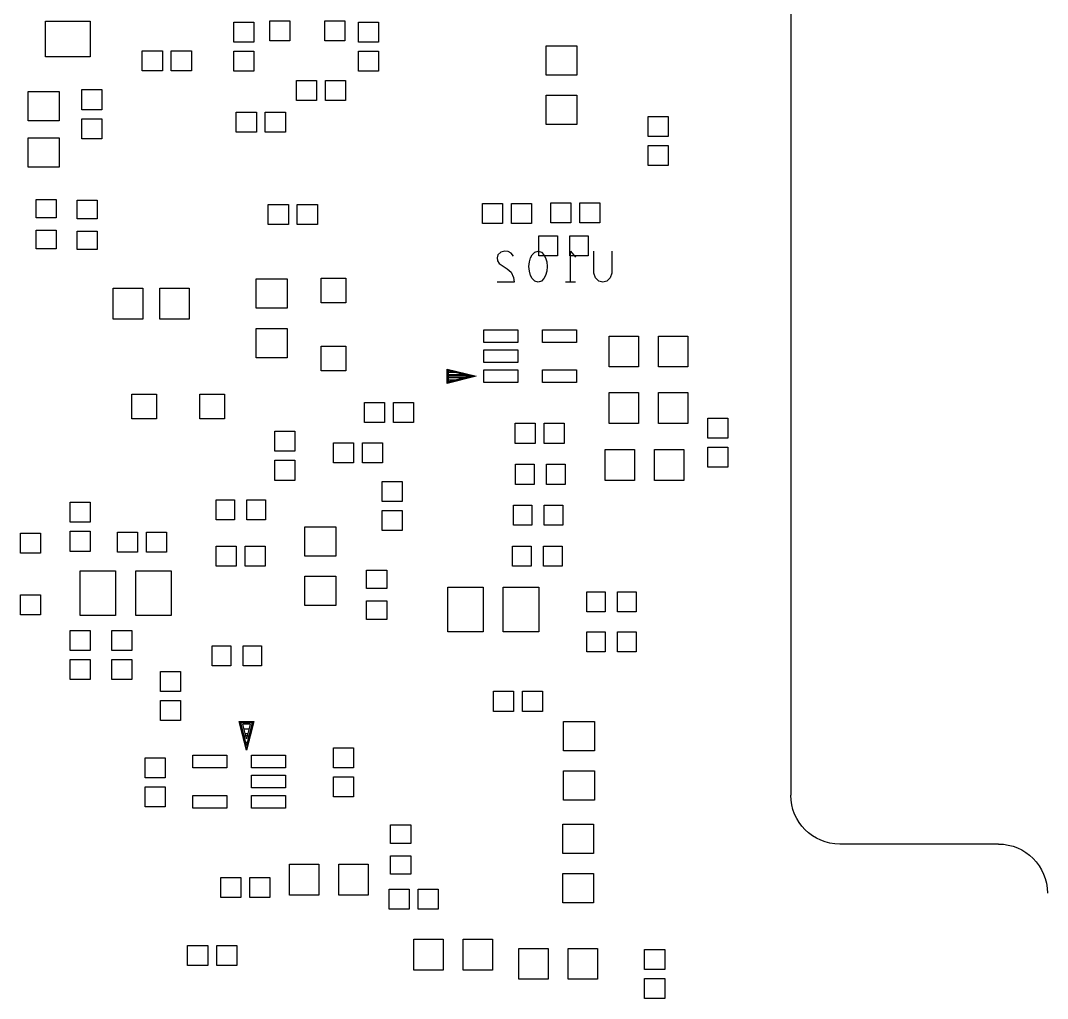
# Model space of a CAD drawing. Header units: millimetres. Extents: x -190 to 348, y -330 to 190.
# Drawn here: x -49.88 to -16.63, y -93.4 to -61.74 of the extents above; entities that cross this region are included whole.
import ezdxf

# ---------------------------------------------------------------- set-up
doc = ezdxf.new("R2010")
doc.units = ezdxf.units.MM
for name, color, linetype in [('10_MAQ_PALLET', 7, 'Continuous'), ('4_SIKCREN_BOTTOM_', 7, 'Continuous'), ('5_SOLDER_PASTE_BOTTOM_', 7, 'Continuous')]:
    doc.layers.add(name, color=color, linetype=linetype)

msp = doc.modelspace()

# ---------------------------------------------------------------- linework, layer by layer
at = {"layer": '10_MAQ_PALLET', "color": 1}
for p, q in [((-24.943, -60.574, -8.001), (-24.943, -86.817, -8.001)), ((-18.219, -88.404, -8.001), (-23.355, -88.404, -8.001))]:
    msp.add_line(p, q, dxfattribs=at)
at = {"layer": '10_MAQ_PALLET', "color": 1, "extrusion": (0, 0, -1)}
for centre, start, end in [((23.355, -86.817, 8.001), 270, 0), ((18.219, -89.992, 8.001), 90, 180)]:
    msp.add_arc(centre, 1.587, start, end, dxfattribs=at)
at = {"layer": '4_SIKCREN_BOTTOM_', "color": 7}
for p, q in [((-34.427, -69.324), (-34.453, -69.426)), ((-34.453, -69.426), (-34.44, -69.525)), ((-34.333, -69.24), (-34.427, -69.324)), ((-34.201, -69.207), (-34.333, -69.24)), ((-34.094, -69.225), (-34.201, -69.207)), ((-34, -69.276), (-34.094, -69.225)), ((-33.919, -69.375), (-34, -69.276)), ((-33.404, -69.558), (-33.365, -69.426)), ((-33.365, -69.426), (-33.312, -69.324)), ((-33.312, -69.324), (-33.231, -69.24)), ((-33.231, -69.24), (-33.124, -69.207)), ((-33.124, -69.207), (-33.017, -69.24)), ((-33.017, -69.24), (-32.939, -69.324)), ((-32.939, -69.324), (-32.885, -69.426)), ((-32.885, -69.426), (-32.845, -69.558)), ((-32.075, -69.207), (-31.915, -69.408)), ((-32.075, -70.208), (-32.075, -69.207)), ((-31.321, -69.926), (-31.321, -69.207)), ((-30.734, -69.207), (-30.734, -69.926)), ((-34.44, -69.525), (-34.387, -69.609)), ((-34.387, -69.609), (-34.12, -69.776)), ((-34.12, -69.776), (-34, -69.893)), ((-33.419, -69.708), (-33.404, -69.558)), ((-33.404, -69.858), (-33.419, -69.708)), ((-32.845, -69.558), (-32.832, -69.708)), ((-32.832, -69.708), (-32.845, -69.858)), ((-34, -69.893), (-33.919, -70.058)), ((-33.919, -70.058), (-33.894, -70.208)), ((-33.365, -69.992), (-33.404, -69.858)), ((-33.312, -70.091), (-33.365, -69.992)), ((-33.231, -70.175), (-33.312, -70.091)), ((-32.939, -70.091), (-33.017, -70.175)), ((-32.885, -69.992), (-32.939, -70.091)), ((-32.845, -69.858), (-32.885, -69.992)), ((-31.267, -70.076), (-31.321, -69.926)), ((-31.161, -70.175), (-31.267, -70.076)), ((-30.787, -70.076), (-30.894, -70.175)), ((-30.734, -69.926), (-30.787, -70.076)), ((-33.894, -70.208), (-34.453, -70.208)), ((-33.124, -70.208), (-33.231, -70.175)), ((-33.017, -70.175), (-33.124, -70.208)), ((-31.915, -70.208), (-32.235, -70.208)), ((-31.026, -70.208), (-31.161, -70.175)), ((-30.894, -70.175), (-31.026, -70.208)), ((-36.063, -73.025), (-35.128, -73.259)), ((-36.063, -73.492), (-36.063, -73.025)), ((-36.05, -73.259), (-36.05, -73.043)), ((-36.05, -73.043), (-35.179, -73.259)), ((-36.025, -73.259), (-36.025, -73.073)), ((-36.025, -73.073), (-35.286, -73.259)), ((-35.784, -73.134), (-36.025, -73.134)), ((-35.128, -73.259), (-36.063, -73.492)), ((-36.05, -73.477), (-36.05, -73.259)), ((-35.179, -73.259), (-36.05, -73.477)), ((-35.179, -73.259), (-36.05, -73.259)), ((-35.489, -73.208), (-36.025, -73.208)), ((-36.025, -73.444), (-36.025, -73.259)), ((-35.286, -73.259), (-36.025, -73.444)), ((-35.489, -73.309), (-36.025, -73.309)), ((-35.784, -73.383), (-36.025, -73.383)), ((-42.799, -84.432), (-42.332, -84.432)), ((-42.565, -85.367), (-42.799, -84.432)), ((-42.781, -84.445), (-42.347, -84.445)), ((-42.565, -85.314), (-42.781, -84.445)), ((-42.332, -84.432), (-42.565, -85.367)), ((-42.347, -84.445), (-42.565, -85.314)), ((-42.565, -85.209), (-42.751, -84.47)), ((-42.751, -84.47), (-42.38, -84.47)), ((-42.565, -85.001), (-42.685, -84.521)), ((-42.446, -84.521), (-42.685, -84.521)), ((-42.484, -84.681), (-42.644, -84.681)), ((-42.38, -84.47), (-42.565, -85.209)), ((-42.446, -84.521), (-42.565, -85.001)), ((-42.525, -84.839), (-42.606, -84.839))]:
    msp.add_line(p, q, dxfattribs=at)
for start, end in [(0, 180), (180, 0)]:
    msp.add_arc((-42.565, -84.999), 0.102, start, end, dxfattribs=at)
at = {"layer": '5_SOLDER_PASTE_BOTTOM_', "color": 4}
for p, q in [((-49.074, -62.914), (-49.074, -61.764)), ((-49.074, -61.764), (-47.624, -61.764)), ((-47.624, -61.764), (-47.624, -62.914)), ((-42.974, -62.446), (-42.974, -61.796)), ((-42.974, -61.796), (-42.324, -61.796)), ((-42.324, -61.796), (-42.324, -62.446)), ((-41.808, -62.4), (-41.808, -61.75)), ((-41.808, -61.75), (-41.158, -61.75)), ((-41.158, -61.75), (-41.158, -62.4)), ((-40.033, -62.4), (-40.033, -61.75)), ((-40.033, -61.75), (-39.383, -61.75)), ((-39.383, -61.75), (-39.383, -62.4)), ((-38.941, -62.446), (-38.941, -61.796)), ((-38.941, -61.796), (-38.291, -61.796)), ((-38.291, -61.796), (-38.291, -62.446)), ((-42.324, -62.446), (-42.974, -62.446)), ((-41.158, -62.4), (-41.808, -62.4)), ((-39.383, -62.4), (-40.033, -62.4)), ((-38.291, -62.446), (-38.941, -62.446)), ((-45.938, -63.37), (-45.938, -62.72)), ((-45.938, -62.72), (-45.288, -62.72)), ((-45.288, -62.72), (-45.288, -63.37)), ((-44.999, -63.37), (-44.999, -62.72)), ((-44.999, -62.72), (-44.349, -62.72)), ((-44.349, -62.72), (-44.349, -63.37)), ((-42.974, -63.386), (-42.974, -62.736)), ((-42.974, -62.736), (-42.324, -62.736)), ((-42.324, -62.736), (-42.324, -63.386)), ((-38.941, -63.386), (-38.941, -62.736)), ((-38.941, -62.736), (-38.291, -62.736)), ((-38.291, -62.736), (-38.291, -63.386)), ((-32.865, -63.513), (-32.865, -62.563)), ((-32.865, -62.563), (-31.865, -62.563)), ((-31.865, -62.563), (-31.865, -63.513)), ((-47.624, -62.914), (-49.074, -62.914)), ((-45.288, -63.37), (-45.938, -63.37)), ((-44.349, -63.37), (-44.999, -63.37)), ((-42.324, -63.386), (-42.974, -63.386)), ((-38.291, -63.386), (-38.941, -63.386)), ((-40.945, -64.333), (-40.945, -63.683)), ((-40.945, -63.683), (-40.295, -63.683)), ((-40.295, -63.683), (-40.295, -64.333)), ((-40.005, -64.333), (-40.005, -63.683)), ((-40.005, -63.683), (-39.355, -63.683)), ((-39.355, -63.683), (-39.355, -64.333)), ((-31.865, -63.513), (-32.865, -63.513)), ((-49.629, -64.991), (-49.629, -64.041)), ((-49.629, -64.041), (-48.629, -64.041)), ((-48.629, -64.041), (-48.629, -64.991)), ((-47.894, -64.63), (-47.894, -63.98)), ((-47.894, -63.98), (-47.244, -63.98)), ((-47.244, -63.98), (-47.244, -64.63)), ((-32.865, -65.113), (-32.865, -64.163)), ((-32.865, -64.163), (-31.865, -64.163)), ((-31.865, -64.163), (-31.865, -65.113)), ((-40.295, -64.333), (-40.945, -64.333)), ((-39.355, -64.333), (-40.005, -64.333)), ((-47.244, -64.63), (-47.894, -64.63)), ((-42.895, -65.359), (-42.895, -64.709)), ((-42.895, -64.709), (-42.245, -64.709)), ((-42.245, -64.709), (-42.245, -65.359)), ((-41.956, -65.359), (-41.956, -64.709)), ((-41.956, -64.709), (-41.306, -64.709)), ((-41.306, -64.709), (-41.306, -65.359)), ((-48.629, -64.991), (-49.629, -64.991)), ((-47.894, -65.57), (-47.894, -64.92)), ((-47.894, -64.92), (-47.244, -64.92)), ((-47.244, -64.92), (-47.244, -65.57)), ((-31.865, -65.113), (-32.865, -65.113)), ((-29.558, -65.494), (-29.558, -64.844)), ((-29.558, -64.844), (-28.908, -64.844)), ((-28.908, -64.844), (-28.908, -65.494)), ((-42.245, -65.359), (-42.895, -65.359)), ((-41.306, -65.359), (-41.956, -65.359)), ((-28.908, -65.494), (-29.558, -65.494)), ((-49.629, -66.492), (-49.629, -65.542)), ((-49.629, -65.542), (-48.629, -65.542)), ((-48.629, -65.542), (-48.629, -66.492)), ((-47.244, -65.57), (-47.894, -65.57)), ((-29.558, -66.434), (-29.558, -65.784)), ((-29.558, -65.784), (-28.908, -65.784)), ((-28.908, -65.784), (-28.908, -66.434)), ((-48.629, -66.492), (-49.629, -66.492)), ((-28.908, -66.434), (-29.558, -66.434)), ((-49.375, -68.133), (-49.375, -67.533)), ((-49.375, -67.533), (-48.725, -67.533)), ((-48.725, -67.533), (-48.725, -68.133)), ((-48.049, -68.159), (-48.049, -67.559)), ((-48.049, -67.559), (-47.399, -67.559)), ((-47.399, -67.559), (-47.399, -68.159)), ((-41.859, -68.351), (-41.859, -67.701)), ((-41.859, -67.701), (-41.209, -67.701)), ((-41.209, -67.701), (-41.209, -68.351)), ((-40.919, -68.351), (-40.919, -67.701)), ((-40.919, -67.701), (-40.269, -67.701)), ((-40.269, -67.701), (-40.269, -68.351)), ((-34.922, -68.316), (-34.922, -67.666)), ((-34.922, -67.666), (-34.272, -67.666)), ((-34.272, -67.666), (-34.272, -68.316)), ((-33.983, -68.316), (-33.983, -67.666)), ((-33.983, -67.666), (-33.333, -67.666)), ((-33.333, -67.666), (-33.333, -68.316)), ((-32.715, -68.29), (-32.715, -67.64)), ((-32.715, -67.64), (-32.065, -67.64)), ((-32.065, -67.64), (-32.065, -68.29)), ((-31.775, -68.29), (-31.775, -67.64)), ((-31.775, -67.64), (-31.125, -67.64)), ((-31.125, -67.64), (-31.125, -68.29)), ((-48.725, -68.133), (-49.375, -68.133)), ((-47.399, -68.159), (-48.049, -68.159)), ((-41.209, -68.351), (-41.859, -68.351)), ((-40.269, -68.351), (-40.919, -68.351)), ((-34.272, -68.316), (-34.922, -68.316)), ((-33.333, -68.316), (-33.983, -68.316)), ((-32.065, -68.29), (-32.715, -68.29)), ((-31.125, -68.29), (-31.775, -68.29)), ((-49.375, -69.134), (-49.375, -68.534)), ((-49.375, -68.534), (-48.725, -68.534)), ((-48.725, -68.534), (-48.725, -69.134)), ((-48.049, -69.159), (-48.049, -68.559)), ((-48.049, -68.559), (-47.399, -68.559)), ((-47.399, -68.559), (-47.399, -69.159)), ((-33.099, -69.36), (-33.099, -68.71)), ((-33.099, -68.71), (-32.499, -68.71)), ((-32.499, -68.71), (-32.499, -69.36)), ((-32.101, -69.36), (-32.101, -68.71)), ((-32.101, -68.71), (-31.501, -68.71)), ((-31.501, -68.71), (-31.501, -69.36)), ((-48.725, -69.134), (-49.375, -69.134)), ((-47.399, -69.159), (-48.049, -69.159)), ((-32.499, -69.36), (-33.099, -69.36)), ((-31.501, -69.36), (-32.101, -69.36)), ((-42.25, -71.059), (-42.25, -70.109)), ((-42.25, -70.109), (-41.25, -70.109)), ((-41.25, -70.109), (-41.25, -71.059)), ((-40.151, -70.885), (-40.151, -70.085)), ((-40.151, -70.085), (-39.351, -70.085)), ((-39.351, -70.085), (-39.351, -70.885)), ((-46.876, -71.409), (-46.876, -70.409)), ((-46.876, -70.409), (-45.926, -70.409)), ((-45.926, -70.409), (-45.926, -71.409)), ((-45.375, -71.409), (-45.375, -70.409)), ((-45.375, -70.409), (-44.425, -70.409)), ((-44.425, -70.409), (-44.425, -71.409)), ((-41.25, -71.059), (-42.25, -71.059)), ((-39.351, -70.885), (-40.151, -70.885)), ((-45.926, -71.409), (-46.876, -71.409)), ((-44.425, -71.409), (-45.375, -71.409)), ((-42.25, -72.659), (-42.25, -71.709)), ((-42.25, -71.709), (-41.25, -71.709)), ((-41.25, -71.709), (-41.25, -72.659)), ((-34.876, -72.163), (-34.876, -71.753)), ((-34.876, -71.753), (-33.776, -71.753)), ((-33.776, -71.753), (-33.776, -72.163)), ((-32.976, -72.163), (-32.976, -71.753)), ((-32.976, -71.753), (-31.876, -71.753)), ((-31.876, -71.753), (-31.876, -72.163)), ((-30.825, -72.959), (-30.825, -71.959)), ((-30.825, -71.959), (-29.875, -71.959)), ((-29.875, -71.959), (-29.875, -72.959)), ((-29.225, -72.959), (-29.225, -71.959)), ((-29.225, -71.959), (-28.275, -71.959)), ((-28.275, -71.959), (-28.275, -72.959)), ((-40.151, -73.085), (-40.151, -72.285)), ((-40.151, -72.285), (-39.351, -72.285)), ((-39.351, -72.285), (-39.351, -73.085)), ((-33.776, -72.163), (-34.876, -72.163)), ((-34.876, -72.813), (-34.876, -72.403)), ((-34.876, -72.403), (-33.776, -72.403)), ((-33.776, -72.403), (-33.776, -72.813)), ((-31.876, -72.163), (-32.976, -72.163)), ((-41.25, -72.659), (-42.25, -72.659)), ((-33.776, -72.813), (-34.876, -72.813)), ((-39.351, -73.085), (-40.151, -73.085)), ((-34.876, -73.464), (-34.876, -73.054)), ((-34.876, -73.054), (-33.776, -73.054)), ((-33.776, -73.054), (-33.776, -73.464)), ((-32.976, -73.464), (-32.976, -73.054)), ((-32.976, -73.054), (-31.876, -73.054)), ((-31.876, -73.054), (-31.876, -73.464)), ((-29.875, -72.959), (-30.825, -72.959)), ((-28.275, -72.959), (-29.225, -72.959)), ((-33.776, -73.464), (-34.876, -73.464)), ((-31.876, -73.464), (-32.976, -73.464)), ((-30.825, -74.785), (-30.825, -73.785)), ((-30.825, -73.785), (-29.875, -73.785)), ((-29.875, -73.785), (-29.875, -74.785)), ((-29.225, -74.785), (-29.225, -73.785)), ((-29.225, -73.785), (-28.275, -73.785)), ((-28.275, -73.785), (-28.275, -74.785)), ((-46.275, -74.634), (-46.275, -73.834)), ((-46.275, -73.834), (-45.475, -73.834)), ((-45.475, -73.834), (-45.475, -74.634)), ((-44.075, -74.634), (-44.075, -73.834)), ((-44.075, -73.834), (-43.275, -73.834)), ((-43.275, -73.834), (-43.275, -74.634)), ((-38.745, -74.76), (-38.745, -74.11)), ((-38.745, -74.11), (-38.095, -74.11)), ((-38.095, -74.11), (-38.095, -74.76)), ((-37.805, -74.76), (-37.805, -74.11)), ((-37.805, -74.11), (-37.155, -74.11)), ((-37.155, -74.11), (-37.155, -74.76)), ((-45.475, -74.634), (-46.275, -74.634)), ((-43.275, -74.634), (-44.075, -74.634)), ((-38.095, -74.76), (-38.745, -74.76)), ((-37.155, -74.76), (-37.805, -74.76)), ((-33.871, -75.433), (-33.871, -74.783)), ((-33.871, -74.783), (-33.221, -74.783)), ((-33.221, -74.783), (-33.221, -75.433)), ((-32.931, -75.433), (-32.931, -74.783)), ((-32.931, -74.783), (-32.281, -74.783)), ((-32.281, -74.783), (-32.281, -75.433)), ((-29.875, -74.785), (-30.825, -74.785)), ((-28.275, -74.785), (-29.225, -74.785)), ((-27.625, -75.265), (-27.625, -74.615)), ((-27.625, -74.615), (-26.975, -74.615)), ((-26.975, -74.615), (-26.975, -75.265)), ((-41.651, -75.689), (-41.651, -75.039)), ((-41.651, -75.039), (-41.001, -75.039)), ((-41.001, -75.039), (-41.001, -75.689)), ((-39.746, -76.06), (-39.746, -75.41)), ((-39.746, -75.41), (-39.096, -75.41)), ((-39.096, -75.41), (-39.096, -76.06)), ((-38.806, -76.06), (-38.806, -75.41)), ((-38.806, -75.41), (-38.156, -75.41)), ((-38.156, -75.41), (-38.156, -76.06)), ((-33.221, -75.433), (-33.871, -75.433)), ((-32.281, -75.433), (-32.931, -75.433)), ((-26.975, -75.265), (-27.625, -75.265)), ((-41.001, -75.689), (-41.651, -75.689)), ((-30.95, -76.634), (-30.95, -75.634)), ((-30.95, -75.634), (-30, -75.634)), ((-30, -75.634), (-30, -76.634)), ((-29.35, -76.634), (-29.35, -75.634)), ((-29.35, -75.634), (-28.4, -75.634)), ((-28.4, -75.634), (-28.4, -76.634)), ((-27.625, -76.205), (-27.625, -75.555)), ((-27.625, -75.555), (-26.975, -75.555)), ((-26.975, -75.555), (-26.975, -76.205)), ((-41.651, -76.629), (-41.651, -75.979)), ((-41.651, -75.979), (-41.001, -75.979)), ((-41.001, -75.979), (-41.001, -76.629)), ((-39.096, -76.06), (-39.746, -76.06)), ((-38.156, -76.06), (-38.806, -76.06)), ((-33.851, -76.759), (-33.851, -76.109)), ((-33.851, -76.109), (-33.251, -76.109)), ((-33.251, -76.109), (-33.251, -76.759)), ((-32.85, -76.759), (-32.85, -76.109)), ((-32.85, -76.109), (-32.25, -76.109)), ((-32.25, -76.109), (-32.25, -76.759)), ((-26.975, -76.205), (-27.625, -76.205)), ((-41.001, -76.629), (-41.651, -76.629)), ((-38.176, -77.315), (-38.176, -76.665)), ((-38.176, -76.665), (-37.526, -76.665)), ((-37.526, -76.665), (-37.526, -77.315)), ((-33.251, -76.759), (-33.851, -76.759)), ((-32.25, -76.759), (-32.85, -76.759)), ((-30, -76.634), (-30.95, -76.634)), ((-28.4, -76.634), (-29.35, -76.634)), ((-48.275, -77.988), (-48.275, -77.338)), ((-48.275, -77.338), (-47.625, -77.338)), ((-47.625, -77.338), (-47.625, -77.988)), ((-43.551, -77.909), (-43.551, -77.259)), ((-43.551, -77.259), (-42.951, -77.259)), ((-42.951, -77.259), (-42.951, -77.909)), ((-42.55, -77.909), (-42.55, -77.259)), ((-42.55, -77.259), (-41.95, -77.259)), ((-41.95, -77.259), (-41.95, -77.909)), ((-37.526, -77.315), (-38.176, -77.315)), ((-33.925, -78.085), (-33.925, -77.435)), ((-33.925, -77.435), (-33.325, -77.435)), ((-33.325, -77.435), (-33.325, -78.085)), ((-32.924, -78.085), (-32.924, -77.435)), ((-32.924, -77.435), (-32.324, -77.435)), ((-32.324, -77.435), (-32.324, -78.085)), ((-38.176, -78.255), (-38.176, -77.605)), ((-38.176, -77.605), (-37.526, -77.605)), ((-37.526, -77.605), (-37.526, -78.255)), ((-47.625, -77.988), (-48.275, -77.988)), ((-42.951, -77.909), (-43.551, -77.909)), ((-41.95, -77.909), (-42.55, -77.909)), ((-40.675, -79.083), (-40.675, -78.133)), ((-40.675, -78.133), (-39.675, -78.133)), ((-39.675, -78.133), (-39.675, -79.083)), ((-33.325, -78.085), (-33.925, -78.085)), ((-32.324, -78.085), (-32.924, -78.085)), ((-49.88, -78.984), (-49.88, -78.334)), ((-49.88, -78.334), (-49.23, -78.334)), ((-49.23, -78.334), (-49.23, -78.984)), ((-48.275, -78.928), (-48.275, -78.278)), ((-48.275, -78.278), (-47.625, -78.278)), ((-47.625, -78.278), (-47.625, -78.928)), ((-46.746, -78.958), (-46.746, -78.308)), ((-46.746, -78.308), (-46.096, -78.308)), ((-46.096, -78.308), (-46.096, -78.958)), ((-45.806, -78.958), (-45.806, -78.308)), ((-45.806, -78.308), (-45.156, -78.308)), ((-45.156, -78.308), (-45.156, -78.958)), ((-37.526, -78.255), (-38.176, -78.255)), ((-43.546, -79.408), (-43.546, -78.758)), ((-43.546, -78.758), (-42.896, -78.758)), ((-42.896, -78.758), (-42.896, -79.408)), ((-42.606, -79.408), (-42.606, -78.758)), ((-42.606, -78.758), (-41.956, -78.758)), ((-41.956, -78.758), (-41.956, -79.408)), ((-33.95, -79.408), (-33.95, -78.758)), ((-33.95, -78.758), (-33.35, -78.758)), ((-33.35, -78.758), (-33.35, -79.408)), ((-32.949, -79.408), (-32.949, -78.758)), ((-32.949, -78.758), (-32.349, -78.758)), ((-32.349, -78.758), (-32.349, -79.408)), ((-49.23, -78.984), (-49.88, -78.984)), ((-47.625, -78.928), (-48.275, -78.928)), ((-46.096, -78.958), (-46.746, -78.958)), ((-45.156, -78.958), (-45.806, -78.958)), ((-39.675, -79.083), (-40.675, -79.083)), ((-42.896, -79.408), (-43.546, -79.408)), ((-41.956, -79.408), (-42.606, -79.408)), ((-33.35, -79.408), (-33.95, -79.408)), ((-32.349, -79.408), (-32.949, -79.408)), ((-47.951, -81.009), (-47.951, -79.559)), ((-47.951, -79.559), (-46.801, -79.559)), ((-46.801, -79.559), (-46.801, -81.009)), ((-46.15, -81.009), (-46.15, -79.559)), ((-46.15, -79.559), (-45, -79.559)), ((-45, -79.559), (-45, -81.009)), ((-40.675, -80.683), (-40.675, -79.733)), ((-40.675, -79.733), (-39.675, -79.733)), ((-39.675, -79.733), (-39.675, -80.683)), ((-38.674, -80.135), (-38.674, -79.535)), ((-38.674, -79.535), (-38.024, -79.535)), ((-38.024, -79.535), (-38.024, -80.135)), ((-36.051, -81.535), (-36.051, -80.085)), ((-36.051, -80.085), (-34.901, -80.085)), ((-34.901, -80.085), (-34.901, -81.535)), ((-34.25, -81.535), (-34.25, -80.085)), ((-34.25, -80.085), (-33.1, -80.085)), ((-33.1, -80.085), (-33.1, -81.535)), ((-49.88, -80.985), (-49.88, -80.335)), ((-49.88, -80.335), (-49.23, -80.335)), ((-49.23, -80.335), (-49.23, -80.985)), ((-38.024, -80.135), (-38.674, -80.135)), ((-31.55, -80.884), (-31.55, -80.234)), ((-31.55, -80.234), (-30.95, -80.234)), ((-30.95, -80.234), (-30.95, -80.884)), ((-30.549, -80.884), (-30.549, -80.234)), ((-30.549, -80.234), (-29.949, -80.234)), ((-29.949, -80.234), (-29.949, -80.884)), ((-39.675, -80.683), (-40.675, -80.683)), ((-38.674, -81.133), (-38.674, -80.533)), ((-38.674, -80.533), (-38.024, -80.533)), ((-38.024, -80.533), (-38.024, -81.133)), ((-49.23, -80.985), (-49.88, -80.985)), ((-46.801, -81.009), (-47.951, -81.009)), ((-45, -81.009), (-46.15, -81.009)), ((-30.95, -80.884), (-31.55, -80.884)), ((-29.949, -80.884), (-30.549, -80.884)), ((-38.024, -81.133), (-38.674, -81.133)), ((-48.275, -82.138), (-48.275, -81.488)), ((-48.275, -81.488), (-47.625, -81.488)), ((-47.625, -81.488), (-47.625, -82.138)), ((-46.924, -82.138), (-46.924, -81.488)), ((-46.924, -81.488), (-46.274, -81.488)), ((-46.274, -81.488), (-46.274, -82.138)), ((-34.901, -81.535), (-36.051, -81.535)), ((-33.1, -81.535), (-34.25, -81.535)), ((-31.55, -82.184), (-31.55, -81.534)), ((-31.55, -81.534), (-30.95, -81.534)), ((-30.95, -81.534), (-30.95, -82.184)), ((-30.549, -82.184), (-30.549, -81.534)), ((-30.549, -81.534), (-29.949, -81.534)), ((-29.949, -81.534), (-29.949, -82.184)), ((-43.676, -82.634), (-43.676, -81.984)), ((-43.676, -81.984), (-43.076, -81.984)), ((-43.076, -81.984), (-43.076, -82.634)), ((-42.675, -82.634), (-42.675, -81.984)), ((-42.675, -81.984), (-42.075, -81.984)), ((-42.075, -81.984), (-42.075, -82.634)), ((-47.625, -82.138), (-48.275, -82.138)), ((-48.275, -83.078), (-48.275, -82.428)), ((-48.275, -82.428), (-47.625, -82.428)), ((-47.625, -82.428), (-47.625, -83.078)), ((-46.274, -82.138), (-46.924, -82.138)), ((-46.924, -83.078), (-46.924, -82.428)), ((-46.924, -82.428), (-46.274, -82.428)), ((-46.274, -82.428), (-46.274, -83.078)), ((-30.95, -82.184), (-31.55, -82.184)), ((-29.949, -82.184), (-30.549, -82.184)), ((-43.076, -82.634), (-43.676, -82.634)), ((-42.075, -82.634), (-42.675, -82.634)), ((-47.625, -83.078), (-48.275, -83.078)), ((-46.274, -83.078), (-46.924, -83.078)), ((-45.349, -83.464), (-45.349, -82.814)), ((-45.349, -82.814), (-44.699, -82.814)), ((-44.699, -82.814), (-44.699, -83.464)), ((-44.699, -83.464), (-45.349, -83.464)), ((-45.349, -84.404), (-45.349, -83.754)), ((-45.349, -83.754), (-44.699, -83.754)), ((-44.699, -83.754), (-44.699, -84.404)), ((-34.569, -84.109), (-34.569, -83.459)), ((-34.569, -83.459), (-33.919, -83.459)), ((-33.919, -83.459), (-33.919, -84.109)), ((-33.629, -84.109), (-33.629, -83.459)), ((-33.629, -83.459), (-32.979, -83.459)), ((-32.979, -83.459), (-32.979, -84.109)), ((-33.919, -84.109), (-34.569, -84.109)), ((-32.979, -84.109), (-33.629, -84.109)), ((-44.699, -84.404), (-45.349, -84.404)), ((-32.301, -85.385), (-32.301, -84.435)), ((-32.301, -84.435), (-31.301, -84.435)), ((-31.301, -84.435), (-31.301, -85.385)), ((-39.751, -85.938), (-39.751, -85.288)), ((-39.751, -85.288), (-39.101, -85.288)), ((-39.101, -85.288), (-39.101, -85.938)), ((-31.301, -85.385), (-32.301, -85.385)), ((-45.849, -86.263), (-45.849, -85.613)), ((-45.849, -85.613), (-45.199, -85.613)), ((-45.199, -85.613), (-45.199, -86.263)), ((-44.299, -85.94), (-44.299, -85.53)), ((-44.299, -85.53), (-43.199, -85.53)), ((-43.199, -85.53), (-43.199, -85.94)), ((-42.399, -85.94), (-42.399, -85.53)), ((-42.399, -85.53), (-41.299, -85.53)), ((-41.299, -85.53), (-41.299, -85.94)), ((-43.199, -85.94), (-44.299, -85.94)), ((-41.299, -85.94), (-42.399, -85.94)), ((-39.101, -85.938), (-39.751, -85.938)), ((-32.301, -86.985), (-32.301, -86.035)), ((-32.301, -86.035), (-31.301, -86.035)), ((-31.301, -86.035), (-31.301, -86.985)), ((-45.199, -86.263), (-45.849, -86.263)), ((-42.399, -86.588), (-42.399, -86.178)), ((-42.399, -86.178), (-41.299, -86.178)), ((-41.299, -86.178), (-41.299, -86.588)), ((-39.751, -86.878), (-39.751, -86.228)), ((-39.751, -86.228), (-39.101, -86.228)), ((-39.101, -86.228), (-39.101, -86.878)), ((-45.849, -87.203), (-45.849, -86.553)), ((-45.849, -86.553), (-45.199, -86.553)), ((-45.199, -86.553), (-45.199, -87.203)), ((-41.299, -86.588), (-42.399, -86.588)), ((-44.299, -87.238), (-44.299, -86.828)), ((-44.299, -86.828), (-43.199, -86.828)), ((-43.199, -86.828), (-43.199, -87.238)), ((-42.399, -87.238), (-42.399, -86.828)), ((-42.399, -86.828), (-41.299, -86.828)), ((-41.299, -86.828), (-41.299, -87.238)), ((-39.101, -86.878), (-39.751, -86.878)), ((-31.301, -86.985), (-32.301, -86.985)), ((-45.199, -87.203), (-45.849, -87.203)), ((-43.199, -87.238), (-44.299, -87.238)), ((-41.299, -87.238), (-42.399, -87.238)), ((-32.326, -88.71), (-32.326, -87.76)), ((-32.326, -87.76), (-31.326, -87.76)), ((-31.326, -87.76), (-31.326, -88.71)), ((-37.899, -88.385), (-37.899, -87.785)), ((-37.899, -87.785), (-37.249, -87.785)), ((-37.249, -87.785), (-37.249, -88.385)), ((-37.249, -88.385), (-37.899, -88.385)), ((-31.326, -88.71), (-32.326, -88.71)), ((-41.176, -90.058), (-41.176, -89.058)), ((-41.176, -89.058), (-40.226, -89.058)), ((-40.226, -89.058), (-40.226, -90.058)), ((-39.576, -90.058), (-39.576, -89.058)), ((-39.576, -89.058), (-38.626, -89.058)), ((-38.626, -89.058), (-38.626, -90.058)), ((-37.899, -89.383), (-37.899, -88.783)), ((-37.899, -88.783), (-37.249, -88.783)), ((-37.249, -88.783), (-37.249, -89.383)), ((-37.249, -89.383), (-37.899, -89.383)), ((-32.326, -90.31), (-32.326, -89.36)), ((-32.326, -89.36), (-31.326, -89.36)), ((-31.326, -89.36), (-31.326, -90.31)), ((-43.396, -90.134), (-43.396, -89.484)), ((-43.396, -89.484), (-42.746, -89.484)), ((-42.746, -89.484), (-42.746, -90.134)), ((-42.456, -90.134), (-42.456, -89.484)), ((-42.456, -89.484), (-41.806, -89.484)), ((-41.806, -89.484), (-41.806, -90.134)), ((-40.226, -90.058), (-41.176, -90.058)), ((-38.626, -90.058), (-39.576, -90.058)), ((-37.945, -90.51), (-37.945, -89.86)), ((-37.945, -89.86), (-37.295, -89.86)), ((-37.295, -89.86), (-37.295, -90.51)), ((-37.005, -90.51), (-37.005, -89.86)), ((-37.005, -89.86), (-36.355, -89.86)), ((-36.355, -89.86), (-36.355, -90.51)), ((-42.746, -90.134), (-43.396, -90.134)), ((-41.806, -90.134), (-42.456, -90.134)), ((-31.326, -90.31), (-32.326, -90.31)), ((-37.295, -90.51), (-37.945, -90.51)), ((-36.355, -90.51), (-37.005, -90.51)), ((-44.47, -92.334), (-44.47, -91.684)), ((-44.47, -91.684), (-43.82, -91.684)), ((-43.82, -91.684), (-43.82, -92.334)), ((-43.53, -92.334), (-43.53, -91.684)), ((-43.53, -91.684), (-42.88, -91.684)), ((-42.88, -91.684), (-42.88, -92.334)), ((-37.15, -92.484), (-37.15, -91.484)), ((-37.15, -91.484), (-36.2, -91.484)), ((-36.2, -91.484), (-36.2, -92.484)), ((-35.55, -92.484), (-35.55, -91.484)), ((-35.55, -91.484), (-34.6, -91.484)), ((-34.6, -91.484), (-34.6, -92.484)), ((-33.749, -92.783), (-33.749, -91.783)), ((-33.749, -91.783), (-32.799, -91.783)), ((-32.799, -91.783), (-32.799, -92.783)), ((-32.149, -92.783), (-32.149, -91.783)), ((-32.149, -91.783), (-31.199, -91.783)), ((-31.199, -91.783), (-31.199, -92.783)), ((-29.675, -92.463), (-29.675, -91.814)), ((-29.675, -91.814), (-29.025, -91.814)), ((-29.025, -91.814), (-29.025, -92.463)), ((-43.82, -92.334), (-44.47, -92.334)), ((-42.88, -92.334), (-43.53, -92.334)), ((-36.2, -92.484), (-37.15, -92.484)), ((-34.6, -92.484), (-35.55, -92.484)), ((-29.025, -92.463), (-29.675, -92.463)), ((-29.675, -93.403), (-29.675, -92.753)), ((-29.675, -92.753), (-29.025, -92.753)), ((-29.025, -92.753), (-29.025, -93.403)), ((-32.799, -92.783), (-33.749, -92.783)), ((-31.199, -92.783), (-32.149, -92.783)), ((-29.025, -93.403), (-29.675, -93.403))]:
    msp.add_line(p, q, dxfattribs=at)

doc.saveas('drawing.dxf')
